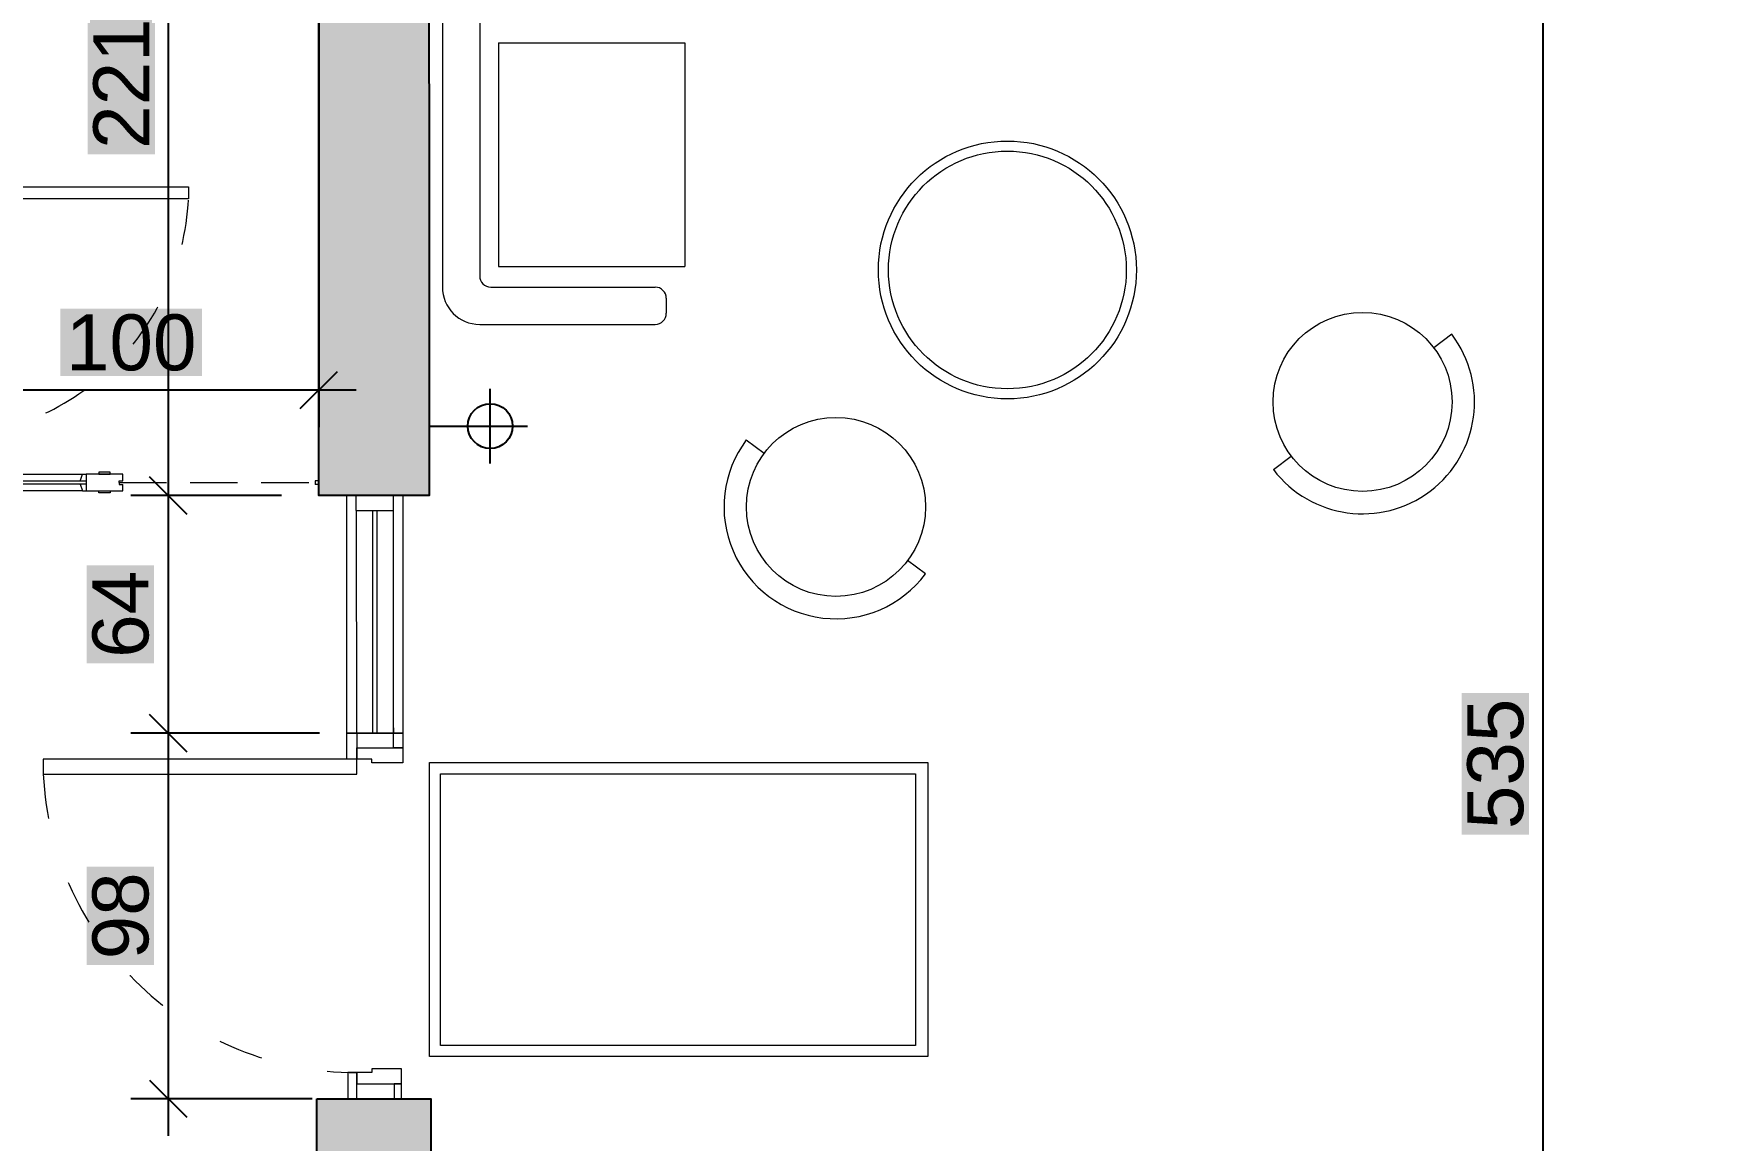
# Model space of a CAD drawing. Header units: millimetres. Extents: x 930 to 6336, y 2219 to 4338.
# Drawn here: x 4911.9 to 5361, y 3141.1 to 3437.7 of the extents above; entities that cross this region are included whole.
import ezdxf

# ---------------------------------------------------------------- set-up
doc = ezdxf.new("R2010")
doc.units = ezdxf.units.MM
doc.linetypes.add('ACAD_ISO03W100', pattern=[30, 12, -18])
doc.linetypes.add('TRATTEGGIATA2', pattern=[9.525, 6.35, -3.175])
for name, color, linetype, lineweight in [('arredi', 5, 'Continuous', 18), ('QUOTE', 3, 'Continuous', 9), ('serramenti e scale', 4, 'Continuous', 18)]:
    doc.layers.add(name, color=color, linetype=linetype, lineweight=lineweight)
doc.layers.add('dettagli', color=6, linetype='Continuous')
doc.layers.add('muri sezionati', color=1, linetype='Continuous')
doc.styles.get("Standard").update_dxf_attribs({"font": 'arial.ttf'})
doc.dimstyles.new('ook', dxfattribs={"dimtxt": 15, "dimasz": 10, "dimexe": 10, "dimexo": 10, "dimgap": 5, "dimtad": 1, "dimtoh": 1, "dimdec": 0, "dimzin": 0, "dimdsep": 46, "dimtxsty": 'Standard', "dimblk": 'OBLIQUE', "dimcen": 0.09, "dimdle": 10, "dimclrt": 3, "dimadec": 0, "dimazin": 0, "dimtfac": 1, "dimtdec": 0, "dimtofl": 0, "dimtmove": 0, "dimatfit": 3, "dimldrblk": 'OBLIQUE', "dimfxl": 1, "dimtfill": 2, "dimtfillclr": 250, "dimtolj": 1, "dimtzin": 0, "dimarcsym": 0})

# ---------------------------------------------------------------- blocks, each defined once
blk = doc.blocks.new('_Oblique')
at = {"color": 0, "linetype": 'ByBlock', "lineweight": -2}
blk.add_line((-0.5, -0.5), (0.5, 0.5), dxfattribs=at)
blk = doc.blocks.new('*D54')
at = {"layer": 'Defpoints', "color": 0, "transparency": 16777216}
for p in [(4988.31, 3534.68), (4947.93, 3313.85), (4988.31, 3313.85)]:
    blk.add_point(p, dxfattribs=at)
at = {"layer": 'QUOTE', "color": 0, "lineweight": -2, "transparency": 16777216}
for p, q in [((4947.93, 3544.68), (4947.93, 3303.85)), ((4978.31, 3534.68), (4937.93, 3534.68)), ((4978.31, 3313.85), (4937.93, 3313.85))]:
    blk.add_line(p, q, dxfattribs=at)
at = {"layer": 'QUOTE', "color": 0, "lineweight": -2, "transparency": 16777216, "xscale": 10, "yscale": 10, "zscale": 10}
for p, rotation in [((4947.93, 3534.68), 90), ((4947.93, 3313.85), 270)]:
    blk.add_blockref('_Oblique', p, dxfattribs=dict(at, rotation=rotation))
at = {"layer": 'QUOTE', "color": 3, "transparency": 16777216, "insert": (4935.4, 3424.26), "char_height": 15, "attachment_point": 5, "rotation": 90, "bg_fill": 1, "box_fill_scale": 1.1, "bg_fill_color": 250, "bg_fill_transparency": 0}
blk.add_mtext('\\A1;221', dxfattribs=at)
blk = doc.blocks.new('*D18')
at = {"layer": 'Defpoints', "color": 0, "transparency": 16777216}
for p in [(4947.93, 3313.85), (4947.93, 3250.23), (4998.48, 3250.23)]:
    blk.add_point(p, dxfattribs=at)
at = {"layer": 'QUOTE', "color": 0, "lineweight": -2, "transparency": 16777216}
for p, q in [((4947.93, 3323.85), (4947.93, 3240.23)), ((4957.93, 3313.85), (4957.93, 3313.85)), ((4988.48, 3250.23), (4937.93, 3250.23))]:
    blk.add_line(p, q, dxfattribs=at)
at = {"layer": 'QUOTE', "color": 0, "lineweight": -2, "transparency": 16777216, "xscale": 10, "yscale": 10, "zscale": 10}
for p, rotation in [((4947.93, 3313.85), 90), ((4947.93, 3250.23), 270)]:
    blk.add_blockref('_Oblique', p, dxfattribs=dict(at, rotation=rotation))
at = {"layer": 'QUOTE', "color": 3, "transparency": 16777216, "insert": (4935.27, 3282.04), "char_height": 15, "attachment_point": 5, "rotation": 90, "bg_fill": 1, "box_fill_scale": 1.1, "bg_fill_color": 250, "bg_fill_transparency": 0}
blk.add_mtext('\\A1;64', dxfattribs=at)
blk = doc.blocks.new('*D21')
at = {"layer": 'Defpoints', "color": 0, "transparency": 16777216}
for p in [(4947.93, 3250.23), (4947.93, 3152.26), (4996.48, 3152.26)]:
    blk.add_point(p, dxfattribs=at)
at = {"layer": 'QUOTE', "color": 0, "lineweight": -2, "transparency": 16777216}
for p, q in [((4947.93, 3260.23), (4947.93, 3142.26)), ((4957.93, 3250.23), (4957.93, 3250.23)), ((4986.48, 3152.26), (4937.93, 3152.26))]:
    blk.add_line(p, q, dxfattribs=at)
at = {"layer": 'QUOTE', "color": 0, "lineweight": -2, "transparency": 16777216, "xscale": 10, "yscale": 10, "zscale": 10}
for p, rotation in [((4947.93, 3250.23), 90), ((4947.93, 3152.26), 270)]:
    blk.add_blockref('_Oblique', p, dxfattribs=dict(at, rotation=rotation))
at = {"layer": 'QUOTE', "color": 3, "transparency": 16777216, "insert": (4935.27, 3201.25), "char_height": 15, "attachment_point": 5, "rotation": 90, "bg_fill": 1, "box_fill_scale": 1.1, "bg_fill_color": 250, "bg_fill_transparency": 0}
blk.add_mtext('\\A1;98', dxfattribs=at)
blk = doc.blocks.new('*D67')
at = {"layer": 'Defpoints', "color": 0, "transparency": 16777216}
for p in [(4988.31, 3662.99), (4887.79, 3342.16), (4988.31, 3342.16)]:
    blk.add_point(p, dxfattribs=at)
at = {"layer": 'QUOTE', "color": 0, "lineweight": -2, "transparency": 16777216}
for p, q in [((4988.31, 3652.99), (4988.31, 3332.16)), ((4877.79, 3342.16), (4998.31, 3342.16))]:
    blk.add_line(p, q, dxfattribs=at)
at = {"layer": 'QUOTE', "color": 0, "lineweight": -2, "transparency": 16777216, "xscale": 10, "yscale": 10, "zscale": 10, "rotation": 180}
blk.add_blockref('_Oblique', (4887.79, 3342.16), dxfattribs=at)
at = {"layer": 'QUOTE', "color": 0, "lineweight": -2, "transparency": 16777216, "xscale": 10, "yscale": 10, "zscale": 10}
blk.add_blockref('_Oblique', (4988.31, 3342.16), dxfattribs=at)
at = {"layer": 'QUOTE', "color": 3, "transparency": 16777216, "insert": (4938.05, 3354.82), "char_height": 15, "attachment_point": 5, "bg_fill": 1, "box_fill_scale": 1.1, "bg_fill_color": 250, "bg_fill_transparency": 0}
blk.add_mtext('\\A1;100', dxfattribs=at)
blk = doc.blocks.new('*D73')
at = {"layer": 'Defpoints', "color": 0, "transparency": 16777216}
for p in [(5360.99, 3509.37), (5316.13, 2974.59), (5316.13, 2974.59)]:
    blk.add_point(p, dxfattribs=at)
at = {"layer": 'QUOTE', "color": 0, "lineweight": -2, "transparency": 16777216}
for p, q in [((5316.13, 3519.37), (5316.13, 2964.59)), ((5350.99, 3509.37), (5306.13, 3509.37))]:
    blk.add_line(p, q, dxfattribs=at)
at = {"layer": 'QUOTE', "color": 0, "lineweight": -2, "transparency": 16777216, "xscale": 10, "yscale": 10, "zscale": 10}
for p, rotation in [((5316.13, 3509.37), 90), ((5316.13, 2974.59), 270)]:
    blk.add_blockref('_Oblique', p, dxfattribs=dict(at, rotation=rotation))
at = {"layer": 'QUOTE', "color": 3, "transparency": 16777216, "insert": (5303.47, 3241.98), "char_height": 15, "attachment_point": 5, "rotation": 90, "bg_fill": 1, "box_fill_scale": 1.1, "bg_fill_color": 250, "bg_fill_transparency": 0}
blk.add_mtext('\\A1;535', dxfattribs=at)

msp = doc.modelspace()

# ---------------------------------------------------------------- hatches: boundary and pattern name
at = {"layer": 'muri sezionati'}
h = msp.add_hatch(color=256, dxfattribs=at)
h.dxf.hatch_style = 1
h.paths.add_polyline_path([(4387.79, 3321.96), (4357.87, 3321.96), (4357.79, 3132.3), (4387.79, 3132.3)])
h.paths.add_polyline_path([(5017.76, 3534.68), (4988.31, 3534.68), (4988.31, 3313.85), (5017.86, 3313.85)])
h.paths.add_polyline_path([(5018.31, 3152.26), (4987.79, 3152.26), (4987.59, 2456.76), (5018.31, 2456.76)])
h.paths.add_polyline_path([(4808.31, 3139.84), (4888.31, 3139.84), (4888.31, 3142.23), (4487.79, 3142.23), (4487.79, 3139.84), (4567.79, 3139.84), (4567.79, 3134.36), (4487.79, 3134.36), (4487.79, 3132.23), (4763.31, 3132.23), (4763.31, 2791.69), (4768.31, 2791.69), (4768.31, 3132.23), (4888.31, 3132.23), (4888.31, 3134.36), (4808.31, 3134.36)])

# ---------------------------------------------------------------- linework, layer by layer
at = {"layer": 'arredi', "linetype": 'Continuous'}
for p, q in [((5021.39, 3495.15), (5021.39, 3369.73)), ((5031.38, 3492.15), (5031.38, 3372.72)), ((5036.38, 3435.19), (5086.35, 3435.19)), ((5036.38, 3435.19), (5036.38, 3375.23)), ((5086.35, 3435.19), (5086.35, 3375.23)), ((5036.38, 3375.23), (5086.35, 3375.23)), ((5034.38, 3369.73), (5078.35, 3369.73)), ((5081.35, 3366.73), (5081.35, 3362.73)), ((5031.38, 3359.73), (5078.35, 3359.73))]:
    msp.add_line(p, q, dxfattribs=at)
at = {"layer": 'arredi'}
for p, q in [((5291.71, 3357.08), (5286.93, 3353.45)), ((5102.78, 3328.79), (5107.59, 3325.2)), ((5243.94, 3320.84), (5248.71, 3324.47)), ((5150.79, 3292.87), (5145.99, 3296.46))]:
    msp.add_line(p, q, dxfattribs=at)
at = {"layer": 'arredi', "linetype": 'Continuous'}
for radius in [34.55, 31.85]:
    msp.add_circle((5172.7, 3374.33), radius, dxfattribs=at)
at = {"layer": 'arredi', "lineweight": 0}
for centre in [(5267.82, 3338.96), (5126.79, 3310.83)]:
    msp.add_circle(centre, 23.98, dxfattribs=at)
at = {"layer": 'arredi', "linetype": 'Continuous'}
for centre, radius, start, end in [((5034.38, 3372.72), 3, 180, 270), ((5031.38, 3369.73), 9.99, 180, 270), ((5078.35, 3366.73), 3, 0, 90), ((5078.35, 3362.73), 3, 270, 0)]:
    msp.add_arc(centre, radius, start, end, dxfattribs=at)
at = {"layer": 'arredi'}
for centre, start, end in [((5267.82, 3338.96), 217.1796, 37.1796), ((5126.79, 3310.83), 143.1915, 323.1915)]:
    msp.add_arc(centre, 29.98, start, end, dxfattribs=at)
at = {"layer": 'dettagli'}
for p, q in [((5034.19, 3322.49), (5034.19, 3342.49)), ((5017.85, 3332.48), (5040.19, 3332.49)), ((5040.19, 3332.49), (5044.19, 3332.49))]:
    msp.add_line(p, q, dxfattribs=at)
msp.add_circle((5034.19, 3332.49), 6, dxfattribs=at)
at = {"layer": 'muri sezionati'}
for points in [[(4988.31, 3534.68), (5017.76, 3534.68), (5017.86, 3313.85), (4988.31, 3313.85), (4988.31, 3534.68)], [(4987.79, 3152.26), (5018.31, 3152.26), (5018.31, 2456.76), (4987.59, 2456.76), (4987.79, 3152.26)]]:
    msp.add_lwpolyline(points, dxfattribs=at)
at = {"layer": 'serramenti e scale'}
for p, q in [((4871.72, 3319.59), (4924.97, 3319.59)), ((4925.99, 3319.59), (4925.99, 3315.11)), ((4925.99, 3317.74), (4870.7, 3317.74)), ((4925.99, 3316.96), (4870.7, 3316.96)), ((4924.97, 3315.11), (4871.72, 3315.11)), ((4934.8, 3317.35), (4934.8, 3317.85)), ((4934.8, 3317.85), (4935.8, 3317.85)), ((4934.8, 3317.35), (4934.8, 3316.85)), ((4934.8, 3316.85), (4935.8, 3316.85)), ((4988.3, 3317.85), (4987.3, 3317.85)), ((4987.3, 3317.85), (4987.3, 3316.85)), ((4988.3, 3316.85), (4987.3, 3316.85)), ((4998.31, 3309.85), (4998.31, 3313.85)), ((4998.31, 3309.85), (5008.31, 3309.85)), ((4998.31, 3309.85), (4998.36, 3250.26)), ((5002.8, 3250.23), (5002.8, 3309.85)), ((5003.3, 3309.85), (5003.8, 3309.85)), ((5003.8, 3309.85), (5003.8, 3250.23)), ((5008.31, 3250.23), (5008.31, 3313.85)), ((5008.31, 3251.61), (5008.31, 3250.23)), ((4998.31, 3250.23), (5008.31, 3250.23)), ((4998.48, 3156.26), (5008.48, 3156.26))]:
    msp.add_line(p, q, dxfattribs=at)
at = {"layer": 'serramenti e scale', "linetype": 'TRATTEGGIATA2', "ltscale": 2}
msp.add_line((4934.8, 3317.35), (4987.3, 3317.35), dxfattribs=at)
at = {"layer": 'serramenti e scale'}
for points in [[(4886.19, 3396.63), (4953.39, 3396.63), (4953.39, 3393.43), (4886.19, 3393.43)], [(4929.38, 3320.14), (4929.38, 3319.59), (4932.4, 3319.59), (4932.4, 3320.14)], [(4929.38, 3314.56), (4929.38, 3315.11), (4932.4, 3315.11), (4932.4, 3314.56)], [(4995.8, 3313.85), (5010.8, 3313.85), (5010.81, 3250.23), (4995.81, 3250.23)], [(4998.48, 3243.26), (4995.83, 3243.26), (4995.83, 3250.23), (4998.48, 3250.23)], [(5010.8, 3246.26), (5008.3, 3246.26), (5008.3, 3250.23), (5010.8, 3250.23)], [(4998.48, 3243.26), (4914.48, 3243.26), (4914.48, 3239.26), (4998.48, 3239.26)], [(5010.8, 3242.26), (5002.48, 3242.26), (5002.48, 3243.26), (4998.48, 3243.26), (4998.48, 3246.26), (5010.8, 3246.26)], [(4998.48, 3159.26), (4996.08, 3159.26), (4996.08, 3152.26), (4998.48, 3152.26)], [(5010.48, 3160.26), (5002.48, 3160.26), (5002.48, 3159.26), (4998.48, 3159.26), (4998.48, 3156.26), (5010.48, 3156.26)], [(5010.48, 3156.26), (5008.48, 3156.26), (5008.48, 3152.26), (5010.48, 3152.26)]]:
    msp.add_lwpolyline(points, close=True, dxfattribs=at)
for points in [[(4925.99, 3317.74), (4924.42, 3317.74), (4924.97, 3319.59), (4925.99, 3319.59)], [(4935.8, 3317.85), (4935.8, 3319.59), (4925.99, 3319.59)], [(4925.99, 3316.96), (4924.42, 3316.96), (4924.97, 3315.11), (4925.99, 3315.11)], [(4925.99, 3315.11), (4935.8, 3315.11), (4935.8, 3316.85)]]:
    msp.add_lwpolyline(points, dxfattribs=at)
at = {"layer": 'serramenti e scale', "color": 4}
for points in [[(5151.43, 3163.53), (5017.91, 3163.53), (5017.91, 3242.33), (5151.43, 3242.33)], [(5148.05, 3166.53), (5020.91, 3166.53), (5020.91, 3239.33), (5148.05, 3239.33)]]:
    msp.add_lwpolyline(points, close=True, dxfattribs=at)
at = {"layer": 'serramenti e scale', "linetype": 'ACAD_ISO03W100'}
for centre, radius, start, end in [((4886.14, 3396.76), 67.34, 270.047, 357.1586), ((4998.55, 3243.43), 84.17, 182.8414, 269.953)]:
    msp.add_arc(centre, radius, start, end, dxfattribs=at)

# ---------------------------------------------------------------- dimensions: what is measured, and where the dimension line sits
at = {"layer": 'QUOTE'}
dim = msp.add_linear_dim(base=(4988.31, 3342.16), p1=(4887.79, 3342.16), p2=(4988.31, 3662.99), text='100', dimstyle='ook', dxfattribs=at)
dim.commit()
dim.dimension.update_dxf_attribs({"geometry": '*D67', "text_midpoint": (4938.05, 3354.82)})
for base, p1, p2, picture, middle in [((4947.93, 3313.85), (4988.31, 3534.68), (4988.31, 3313.85), '*D54', (4935.4, 3424.26)), ((5316.13, 2974.59), (5360.99, 3509.37), (5316.13, 2974.59), '*D73', (5303.47, 3241.98)), ((4947.93, 3250.23), (4947.93, 3313.85), (4998.48, 3250.23), '*D18', (4935.27, 3282.04)), ((4947.93, 3152.26), (4947.93, 3250.23), (4996.48, 3152.26), '*D21', (4935.27, 3201.25))]:
    dim = msp.add_linear_dim(base=base, p1=p1, p2=p2, angle=90, dimstyle='ook', dxfattribs=at)
    dim.commit()
    dim.dimension.update_dxf_attribs({"geometry": picture, "text_midpoint": middle})

doc.saveas('drawing.dxf')
